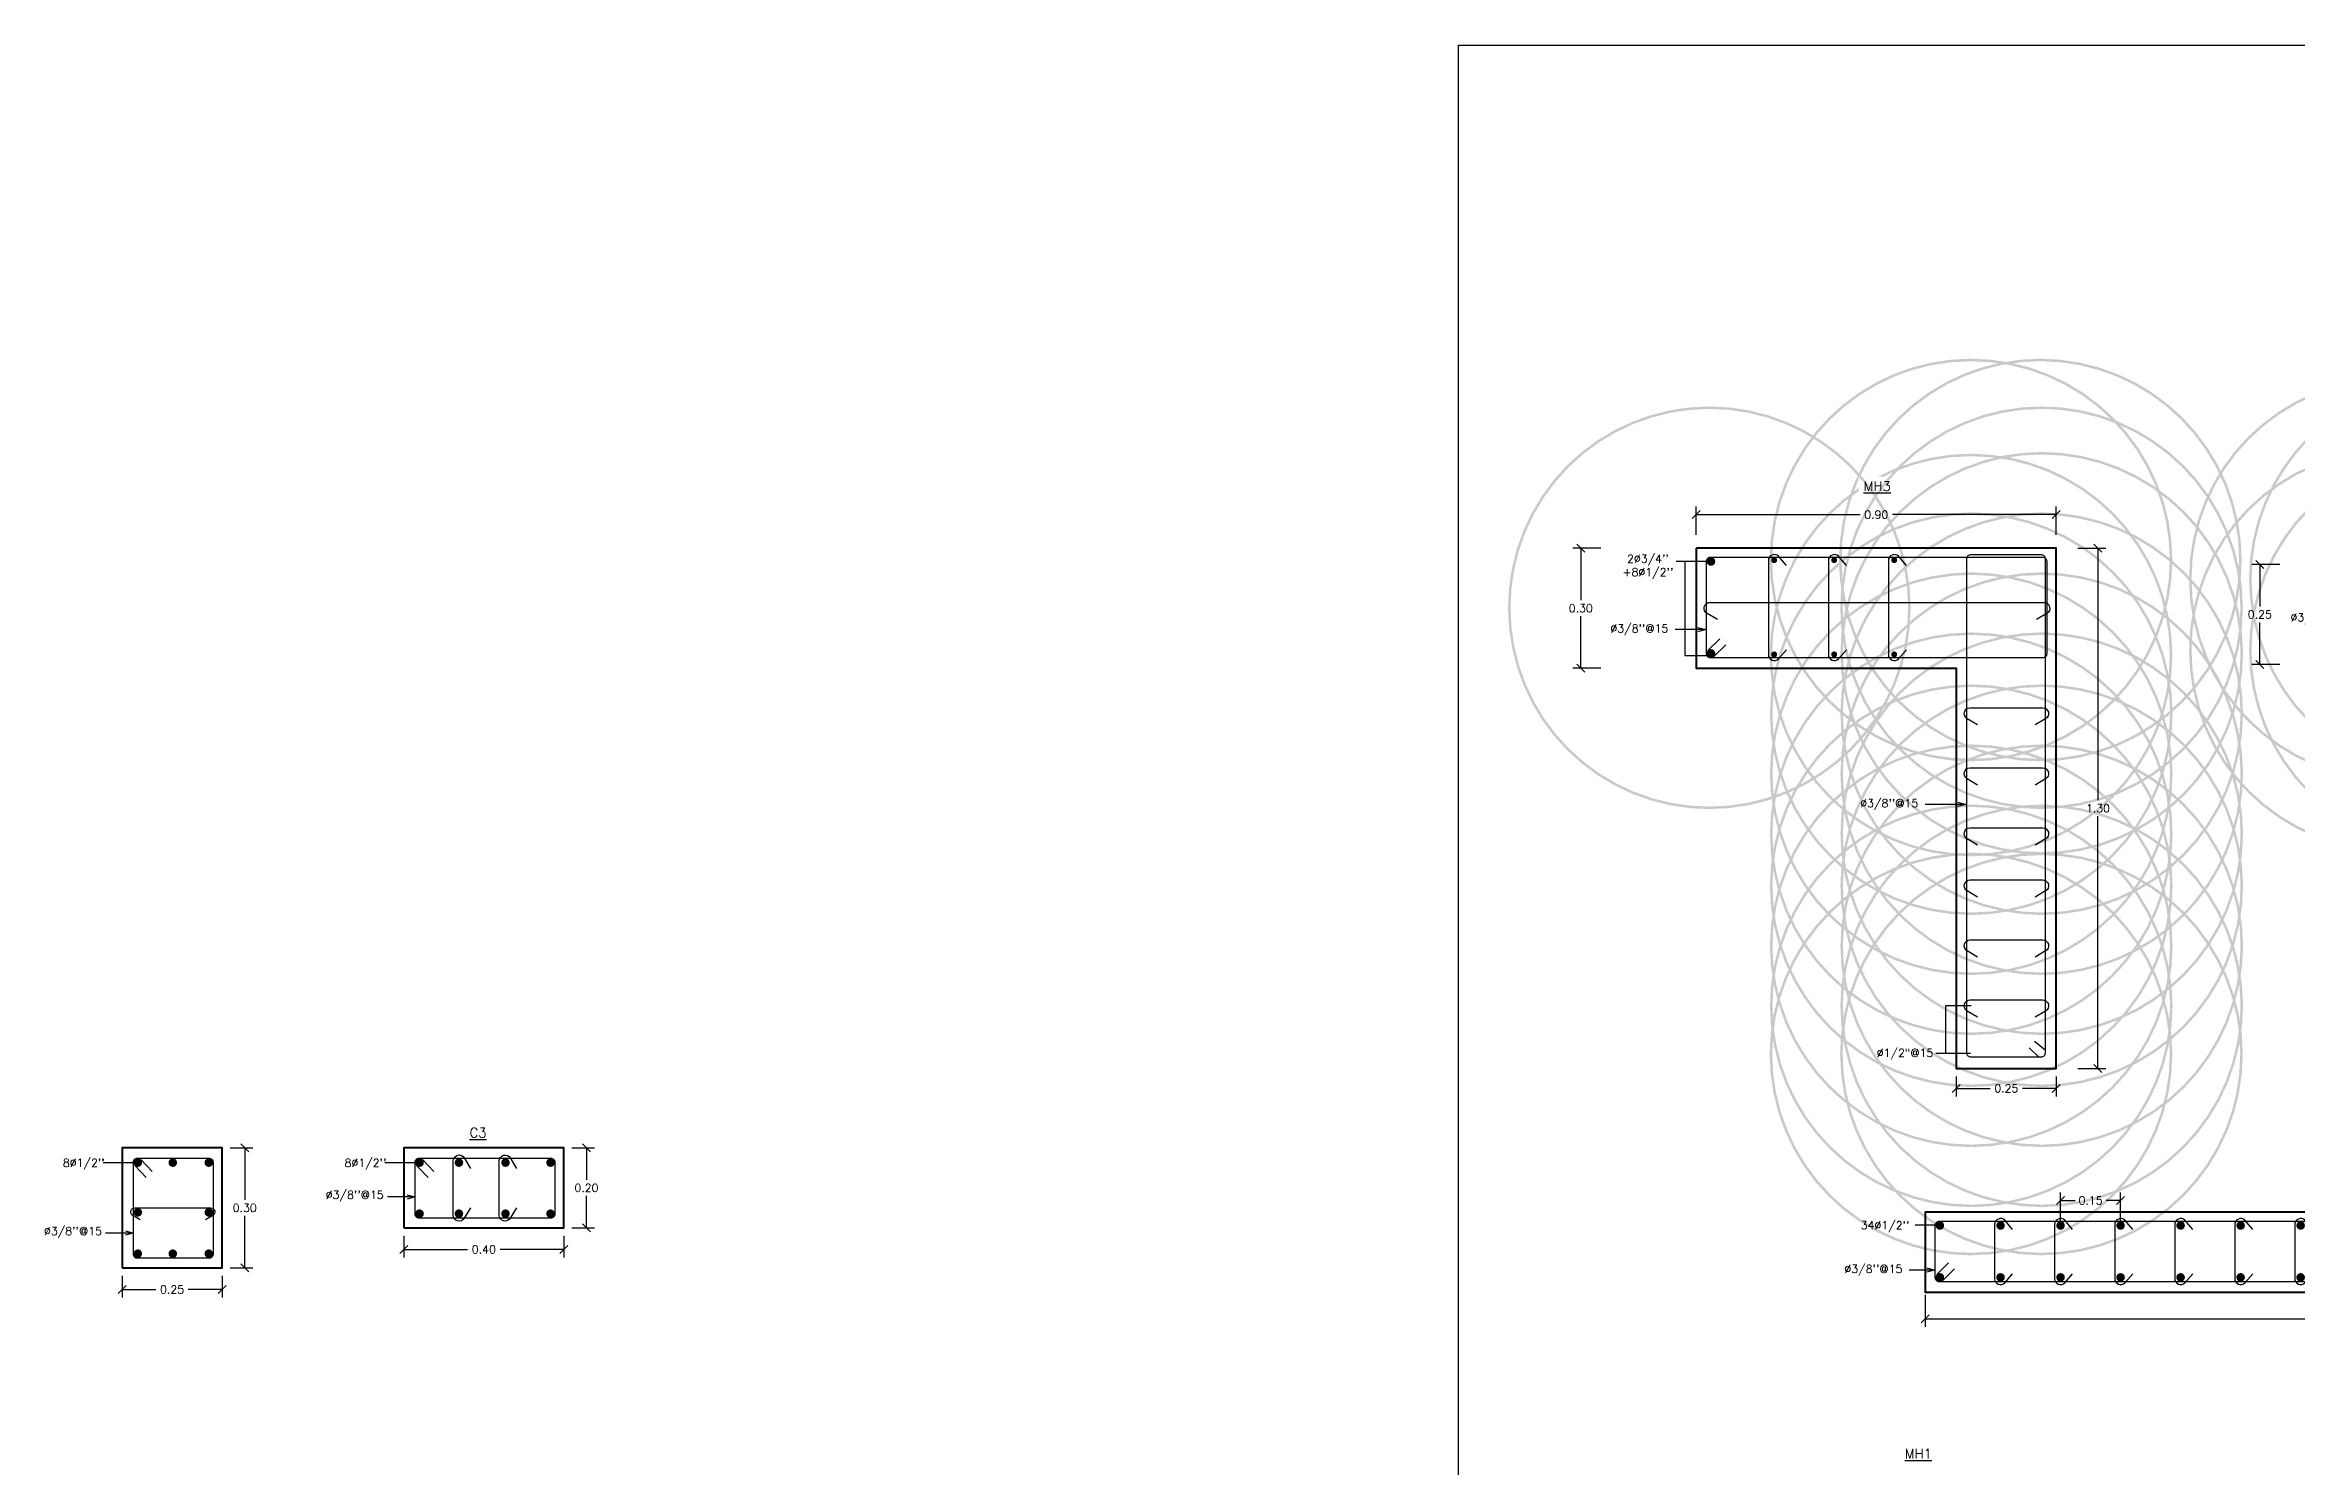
# Model space of a CAD drawing. Header units: metres. Extents: x -25 to 234, y -25 to 53.
# Drawn here: x -8.99 to -3.36, y -13.77 to -10.22 of the extents above; entities that cross this region are included whole.
import ezdxf

# ---------------------------------------------------------------- set-up
doc = ezdxf.new("R2010")
doc.units = ezdxf.units.M
doc.header["$LTSCALE"] = 0.1
doc.header["$MEASUREMENT"] = 0
doc.header["$PDMODE"] = 66
doc.linetypes.add('CONTINUA', pattern=[0])
for name, color, linetype in [('001-DIMTEXTO', 4, 'Continuous'), ('ACERO', 5, 'Continuous'), ('DIMTEXTO', 4, 'Continuous'), ('DIMZAPATA', 4, 'Continuous'), ('HATCH', 8, 'Continuous'), ('MUROS', 7, 'Continuous')]:
    doc.layers.add(name, color=color, linetype=linetype)
doc.layers.add('COLUMNAS', color=7, linetype='Continuous', lineweight=40)
doc.styles.add('SMPLEX', font='simplex.shx')
doc.dimstyles.new('D-10', dxfattribs={"dimscale": 0.1, "dimtxt": 0.2, "dimasz": 0.2, "dimexe": 0.2, "dimexo": 0.2, "dimgap": 0.1, "dimtad": 0, "dimtih": 1, "dimtoh": 1, "dimzin": 0, "dimdsep": 46, "dimtxsty": 'SMPLEX', "dimblk1": 'OBLIQUE', "dimblk2": 'OBLIQUE', "dimsah": 1, "dimcen": 0.2, "dimclrd": 4, "dimclre": 4, "dimclrt": 4, "dimadec": 0, "dimazin": 0, "dimtfac": 1, "dimtmove": 0, "dimatfit": 3, "dimldrblk": 'OPEN30', "dimfxl": 0.5, "dimfxlon": 1, "dimtolj": 1, "dimtzin": 0, "dimarcsym": 0})
doc.dimstyles.new('DIM-10', dxfattribs={"dimscale": 0.1, "dimtxt": 0.2, "dimasz": 0.2, "dimexe": 0.2, "dimexo": 0.2, "dimgap": 0.1, "dimtad": 0, "dimtih": 1, "dimtoh": 1, "dimzin": 0, "dimdsep": 46, "dimtxsty": 'SMPLEX', "dimblk": 'OBLIQUE', "dimcen": 0.2, "dimclrd": 4, "dimclre": 4, "dimclrt": 4, "dimadec": 0, "dimazin": 0, "dimtfac": 1, "dimtmove": 0, "dimatfit": 3, "dimldrblk": 'OPEN30', "dimfxl": 0.6, "dimfxlon": 1, "dimtolj": 1, "dimtzin": 0, "dimarcsym": 0})

# ---------------------------------------------------------------- blocks, each defined once
blk = doc.blocks.new('_Oblique')
at = {"color": 0, "linetype": 'ByBlock', "lineweight": -2}
blk.add_line((-0.5, -0.5), (0.5, 0.5), dxfattribs=at)
blk = doc.blocks.new('_Open30')
at = {"layer": 'DIMTEXTO', "color": 0, "lineweight": -2}
for p, q in [((-1, 0.27), (0, 0)), ((0, 0), (-1, -0.27)), ((0, 0), (-1, 0))]:
    blk.add_line(p, q, dxfattribs=at)
blk = doc.blocks.new('*D114')
at = {"layer": 'Defpoints', "color": 0, "transparency": 16777216}
for p in [(-8.7954, -13.2758), (-8.5454, -13.2758), (-8.5454, -13.3297)]:
    blk.add_point(p, dxfattribs=at)
at = {"layer": 'DIMTEXTO', "color": 4, "lineweight": -2, "transparency": 16777216}
for p, q in [((-8.7954, -13.2958), (-8.7954, -13.3497)), ((-8.7954, -13.3297), (-8.7108, -13.3297)), ((-8.5454, -13.3297), (-8.6299, -13.3297)), ((-8.5454, -13.2958), (-8.5454, -13.3497))]:
    blk.add_line(p, q, dxfattribs=at)
at = {"layer": 'DIMTEXTO', "color": 4, "lineweight": -2, "transparency": 16777216, "xscale": 0.02, "yscale": 0.02, "zscale": 0.02, "rotation": 180}
blk.add_blockref('_Oblique', (-8.7954, -13.3297), dxfattribs=at)
at = {"layer": 'DIMTEXTO', "color": 4, "lineweight": -2, "transparency": 16777216, "xscale": 0.02, "yscale": 0.02, "zscale": 0.02}
blk.add_blockref('_Oblique', (-8.5454, -13.3297), dxfattribs=at)
at = {"layer": 'DIMTEXTO', "color": 4, "transparency": 16777216, "insert": (-8.6704, -13.3297), "char_height": 0.02, "attachment_point": 5, "style": 'SMPLEX'}
blk.add_mtext('\\A1;0.25', dxfattribs=at)
blk = doc.blocks.new('*D115')
at = {"layer": 'Defpoints', "color": 0, "transparency": 16777216}
for p in [(-8.5454, -12.9758), (-8.4888, -12.9758), (-8.5454, -13.2758)]:
    blk.add_point(p, dxfattribs=at)
at = {"layer": 'DIMTEXTO', "color": 4, "lineweight": -2, "transparency": 16777216}
for p, q in [((-8.5254, -12.9758), (-8.4688, -12.9758)), ((-8.4888, -12.9758), (-8.4888, -13.1058)), ((-8.4888, -13.2758), (-8.4888, -13.1458)), ((-8.5254, -13.2758), (-8.4688, -13.2758))]:
    blk.add_line(p, q, dxfattribs=at)
at = {"layer": 'DIMTEXTO', "color": 4, "lineweight": -2, "transparency": 16777216, "xscale": 0.02, "yscale": 0.02, "zscale": 0.02}
for p, rotation in [((-8.4888, -12.9758), 90), ((-8.4888, -13.2758), 270)]:
    blk.add_blockref('_Oblique', p, dxfattribs=dict(at, rotation=rotation))
at = {"layer": 'DIMTEXTO', "color": 4, "transparency": 16777216, "insert": (-8.4888, -13.1258), "char_height": 0.02, "attachment_point": 5, "style": 'SMPLEX'}
blk.add_mtext('\\A1;0.30', dxfattribs=at)
blk = doc.blocks.new('*D116')
at = {"layer": 'Defpoints', "color": 0, "transparency": 16777216}
for p in [(-8.0912, -13.1758), (-7.6912, -13.1758), (-7.6912, -13.2297)]:
    blk.add_point(p, dxfattribs=at)
at = {"layer": 'DIMTEXTO', "color": 4, "lineweight": -2, "transparency": 16777216}
for p, q in [((-8.0912, -13.1958), (-8.0912, -13.2497)), ((-7.6912, -13.1958), (-7.6912, -13.2497)), ((-8.0912, -13.2297), (-7.9317, -13.2297)), ((-7.6912, -13.2297), (-7.8508, -13.2297))]:
    blk.add_line(p, q, dxfattribs=at)
at = {"layer": 'DIMTEXTO', "color": 4, "lineweight": -2, "transparency": 16777216, "xscale": 0.02, "yscale": 0.02, "zscale": 0.02, "rotation": 180}
blk.add_blockref('_Oblique', (-8.0912, -13.2297), dxfattribs=at)
at = {"layer": 'DIMTEXTO', "color": 4, "lineweight": -2, "transparency": 16777216, "xscale": 0.02, "yscale": 0.02, "zscale": 0.02}
blk.add_blockref('_Oblique', (-7.6912, -13.2297), dxfattribs=at)
at = {"layer": 'DIMTEXTO', "color": 4, "transparency": 16777216, "insert": (-7.8912, -13.2297), "char_height": 0.02, "attachment_point": 5, "style": 'SMPLEX'}
blk.add_mtext('\\A1;0.40', dxfattribs=at)
blk = doc.blocks.new('*D117')
at = {"layer": 'Defpoints', "color": 0, "transparency": 16777216}
for p in [(-7.6912, -12.9758), (-7.6347, -12.9758), (-7.6912, -13.1758)]:
    blk.add_point(p, dxfattribs=at)
at = {"layer": 'DIMTEXTO', "color": 4, "lineweight": -2, "transparency": 16777216}
for p, q in [((-7.6712, -12.9758), (-7.6147, -12.9758)), ((-7.6347, -12.9758), (-7.6347, -13.0558)), ((-7.6347, -13.1758), (-7.6347, -13.0958)), ((-7.6712, -13.1758), (-7.6147, -13.1758))]:
    blk.add_line(p, q, dxfattribs=at)
at = {"layer": 'DIMTEXTO', "color": 4, "lineweight": -2, "transparency": 16777216, "xscale": 0.02, "yscale": 0.02, "zscale": 0.02}
for p, rotation in [((-7.6347, -12.9758), 90), ((-7.6347, -13.1758), 270)]:
    blk.add_blockref('_Oblique', p, dxfattribs=dict(at, rotation=rotation))
at = {"layer": 'DIMTEXTO', "color": 4, "transparency": 16777216, "insert": (-7.6347, -13.0758), "char_height": 0.02, "attachment_point": 5, "style": 'SMPLEX'}
blk.add_mtext('\\A1;0.20', dxfattribs=at)
blk = doc.blocks.new('*D169')
at = {"layer": 'Defpoints', "color": 0, "transparency": 16777216}
for p in [(-4.2892, -13.1365), (-1.7892, -13.1365), (-4.2892, -13.4029)]:
    blk.add_point(p, dxfattribs=at)
at = {"layer": 'MUROS', "color": 4, "lineweight": -2, "transparency": 16777216}
for p, q in [((-4.2892, -13.3429), (-4.2892, -13.4229)), ((-1.7892, -13.3429), (-1.7892, -13.4229)), ((-4.2892, -13.4029), (-3.0797, -13.4029)), ((-1.7892, -13.4029), (-2.9988, -13.4029))]:
    blk.add_line(p, q, dxfattribs=at)
at = {"layer": 'MUROS', "color": 4, "lineweight": -2, "transparency": 16777216, "xscale": 0.02, "yscale": 0.02, "zscale": 0.02, "rotation": 180}
blk.add_blockref('_Oblique', (-4.2892, -13.4029), dxfattribs=at)
at = {"layer": 'MUROS', "color": 4, "lineweight": -2, "transparency": 16777216, "xscale": 0.02, "yscale": 0.02, "zscale": 0.02}
blk.add_blockref('_Oblique', (-1.7892, -13.4029), dxfattribs=at)
at = {"layer": 'MUROS', "color": 4, "lineweight": -3, "transparency": 16777216, "insert": (-3.0392, -13.4029), "char_height": 0.02, "attachment_point": 5, "style": 'SMPLEX'}
blk.add_mtext('\\A1;2.50', dxfattribs=at)
blk = doc.blocks.new('*U166')
at = {"layer": 'ACERO', "linetype": 'CONTINUA'}
blk.add_lwpolyline([(0.03, 0.0536), (0.0105, 0.0763, 0.663284), (-0.015, 0.0655), (-0.015, -0.0695, 0.663284), (0.0105, -0.0802), (0.03, -0.0575)], format="xyb", dxfattribs=at)
at = {"layer": 'ACERO', "const_width": 0.0106}
for points in [[(-0.0002, 0.0579, 1), (-0.0002, 0.0685, 1)], [(-0.0002, -0.0718, 1), (-0.0002, -0.0611, 1)]]:
    blk.add_lwpolyline(points, format="xyb", close=True, dxfattribs=at)
blk = doc.blocks.new('*U167')
at = {"layer": 'HATCH', "color": 0, "linetype": 'ByBlock', "lineweight": -2, "transparency": 16777216}
for p in [(0, 0), (0.15, 0), (0.3, 0), (0.45, 0), (0.6, 0), (0.75, 0), (0.9, 0), (1.05, 0), (1.2, 0), (1.35, 0), (1.5, 0), (1.65, 0), (1.8, 0), (1.95, 0), (2.1, 0)]:
    blk.add_blockref('*U166', p, dxfattribs=at)
blk = doc.blocks.new('*D170')
at = {"layer": 'Defpoints', "color": 0, "transparency": 16777216}
for p in [(-3.8006, -13.1073), (-3.9506, -13.1773), (-3.8006, -13.1773)]:
    blk.add_point(p, dxfattribs=at)
at = {"layer": 'MUROS', "color": 4, "lineweight": -2, "transparency": 16777216}
for p, q in [((-3.9506, -13.1573), (-3.9506, -13.0873)), ((-3.9506, -13.1073), (-3.9142, -13.1073)), ((-3.8006, -13.1073), (-3.837, -13.1073)), ((-3.8006, -13.1573), (-3.8006, -13.0873))]:
    blk.add_line(p, q, dxfattribs=at)
at = {"layer": 'MUROS', "color": 4, "lineweight": -2, "transparency": 16777216, "xscale": 0.02, "yscale": 0.02, "zscale": 0.02, "rotation": 180}
blk.add_blockref('_Oblique', (-3.9506, -13.1073), dxfattribs=at)
at = {"layer": 'MUROS', "color": 4, "lineweight": -2, "transparency": 16777216, "xscale": 0.02, "yscale": 0.02, "zscale": 0.02}
blk.add_blockref('_Oblique', (-3.8006, -13.1073), dxfattribs=at)
at = {"layer": 'MUROS', "color": 4, "lineweight": -3, "transparency": 16777216, "insert": (-3.8756, -13.1073), "char_height": 0.02, "attachment_point": 5, "style": 'SMPLEX'}
blk.add_mtext('\\A1;0.15', dxfattribs=at)
blk = doc.blocks.new('*D268')
at = {"layer": 'Defpoints', "color": 0, "transparency": 16777216}
for p in [(-3.9612, -11.4773), (-3.9612, -12.7773), (-3.8571, -12.7773)]:
    blk.add_point(p, dxfattribs=at)
at = {"layer": 'DIMTEXTO', "color": 4, "lineweight": -2, "transparency": 16777216}
for p, q in [((-3.9071, -11.4773), (-3.8371, -11.4773)), ((-3.8571, -11.4773), (-3.8571, -12.1073)), ((-3.8571, -12.7773), (-3.8571, -12.1473)), ((-3.9071, -12.7773), (-3.8371, -12.7773))]:
    blk.add_line(p, q, dxfattribs=at)
at = {"layer": 'DIMTEXTO', "color": 4, "lineweight": -2, "transparency": 16777216, "xscale": 0.02, "yscale": 0.02, "zscale": 0.02}
for p, rotation in [((-3.8571, -11.4773), 90), ((-3.8571, -12.7773), 270)]:
    blk.add_blockref('_Oblique', p, dxfattribs=dict(at, rotation=rotation))
at = {"layer": 'DIMTEXTO', "color": 4, "transparency": 16777216, "insert": (-3.8571, -12.1273), "char_height": 0.02, "attachment_point": 5, "style": 'SMPLEX'}
blk.add_mtext('\\A1;1.30', dxfattribs=at)
blk = doc.blocks.new('*D269')
at = {"layer": 'Defpoints', "color": 0, "transparency": 16777216}
for p in [(-4.8612, -11.3935), (-4.8612, -11.4773), (-3.9612, -11.4773)]:
    blk.add_point(p, dxfattribs=at)
at = {"layer": 'DIMTEXTO', "color": 4, "lineweight": -2, "transparency": 16777216}
for p, q in [((-4.8612, -11.4435), (-4.8612, -11.3735)), ((-4.8612, -11.3935), (-4.4517, -11.3935)), ((-3.9612, -11.3935), (-4.3708, -11.3935)), ((-3.9612, -11.4435), (-3.9612, -11.3735))]:
    blk.add_line(p, q, dxfattribs=at)
at = {"layer": 'DIMTEXTO', "color": 4, "lineweight": -2, "transparency": 16777216, "xscale": 0.02, "yscale": 0.02, "zscale": 0.02, "rotation": 180}
blk.add_blockref('_Oblique', (-4.8612, -11.3935), dxfattribs=at)
at = {"layer": 'DIMTEXTO', "color": 4, "lineweight": -2, "transparency": 16777216, "xscale": 0.02, "yscale": 0.02, "zscale": 0.02}
blk.add_blockref('_Oblique', (-3.9612, -11.3935), dxfattribs=at)
at = {"layer": 'DIMTEXTO', "color": 4, "transparency": 16777216, "insert": (-4.4112, -11.3935), "char_height": 0.02, "attachment_point": 5, "style": 'SMPLEX'}
blk.add_mtext('\\A1;0.90', dxfattribs=at)
blk = doc.blocks.new('*U270')
at = {"layer": 'ACERO', "const_width": 0.00744}
blk.add_lwpolyline([(0, -0.0037, 1), (0, 0.0037, 1)], format="xyb", close=True, dxfattribs=at)
blk = doc.blocks.new('*U271')
at = {"layer": '001-DIMTEXTO', "color": 0, "linetype": 'ByBlock', "lineweight": -2, "transparency": 16777216}
for p in [(0, 0), (0.15, 0), (0.3, 0), (0, -0.2355), (0.15, -0.2355), (0.3, -0.2355)]:
    blk.add_blockref('*U270', p, dxfattribs=at)
blk = doc.blocks.new('*D272')
at = {"layer": 'Defpoints', "color": 0, "transparency": 16777216}
for p in [(-4.2112, -12.7773), (-3.9612, -12.7773), (-3.9612, -12.8272)]:
    blk.add_point(p, dxfattribs=at)
at = {"layer": 'DIMTEXTO', "color": 4, "lineweight": -2, "transparency": 16777216}
for p, q in [((-4.2112, -12.7973), (-4.2112, -12.8472)), ((-4.2112, -12.8272), (-4.1267, -12.8272)), ((-3.9612, -12.8272), (-4.0458, -12.8272)), ((-3.9612, -12.7973), (-3.9612, -12.8472))]:
    blk.add_line(p, q, dxfattribs=at)
at = {"layer": 'DIMTEXTO', "color": 4, "lineweight": -2, "transparency": 16777216, "xscale": 0.02, "yscale": 0.02, "zscale": 0.02, "rotation": 180}
blk.add_blockref('_Oblique', (-4.2112, -12.8272), dxfattribs=at)
at = {"layer": 'DIMTEXTO', "color": 4, "lineweight": -2, "transparency": 16777216, "xscale": 0.02, "yscale": 0.02, "zscale": 0.02}
blk.add_blockref('_Oblique', (-3.9612, -12.8272), dxfattribs=at)
at = {"layer": 'DIMTEXTO', "color": 4, "transparency": 16777216, "insert": (-4.0862, -12.8272), "char_height": 0.02, "attachment_point": 5, "style": 'SMPLEX'}
blk.add_mtext('\\A1;0.25', dxfattribs=at)
blk = doc.blocks.new('*D273')
at = {"layer": 'Defpoints', "color": 0, "transparency": 16777216}
for p in [(-5.1497, -11.4773), (-4.8612, -11.4773), (-4.8612, -11.7773)]:
    blk.add_point(p, dxfattribs=at)
at = {"layer": 'DIMTEXTO', "color": 4, "lineweight": -2, "transparency": 16777216}
for p, q in [((-5.0997, -11.4773), (-5.1697, -11.4773)), ((-5.1497, -11.4773), (-5.1497, -11.6073)), ((-5.1497, -11.7773), (-5.1497, -11.6473)), ((-5.0997, -11.7773), (-5.1697, -11.7773))]:
    blk.add_line(p, q, dxfattribs=at)
at = {"layer": 'DIMTEXTO', "color": 4, "lineweight": -2, "transparency": 16777216, "xscale": 0.02, "yscale": 0.02, "zscale": 0.02}
for p, rotation in [((-5.1497, -11.4773), 90), ((-5.1497, -11.7773), 270)]:
    blk.add_blockref('_Oblique', p, dxfattribs=dict(at, rotation=rotation))
at = {"layer": 'DIMTEXTO', "color": 4, "transparency": 16777216, "insert": (-5.1497, -11.6273), "char_height": 0.02, "attachment_point": 5, "style": 'SMPLEX'}
blk.add_mtext('\\A1;0.30', dxfattribs=at)
blk = doc.blocks.new('*U274')
at = {"layer": 'ACERO', "const_width": 1}
blk.add_lwpolyline([(0, -0.003175, 1), (0, 0.003175, 1)], format="xyb", close=True, dxfattribs=at)
blk = doc.blocks.new('*U275')
at = {"layer": '001-DIMTEXTO', "color": 0, "linetype": 'ByBlock', "lineweight": -2, "transparency": 16777216}
for p in [(0, 0), (0.15, 0), (0.3, 0), (0.45, 0), (0.6, 0), (0.75, 0), (0.9, 0), (1.05, 0), (0, -0.1777), (0.15, -0.1777), (0.3, -0.1777), (0.45, -0.1777), (0.6, -0.1777), (0.75, -0.1777), (0.9, -0.1777), (1.05, -0.1777)]:
    blk.add_blockref('*U274', p, dxfattribs=at)
blk = doc.blocks.new('*D278')
at = {"layer": 'Defpoints', "color": 0, "transparency": 16777216}
for p in [(-3.1639, -11.5178), (-3.4526, -11.7678), (-3.1639, -11.7678)]:
    blk.add_point(p, dxfattribs=at)
at = {"layer": 'DIMTEXTO', "color": 4, "lineweight": -2, "transparency": 16777216}
for p, q in [((-3.4026, -11.5178), (-3.4726, -11.5178)), ((-3.4526, -11.5178), (-3.4526, -11.6228)), ((-3.4526, -11.7678), (-3.4526, -11.6628)), ((-3.4026, -11.7678), (-3.4726, -11.7678))]:
    blk.add_line(p, q, dxfattribs=at)
at = {"layer": 'DIMTEXTO', "color": 4, "lineweight": -2, "transparency": 16777216, "xscale": 0.02, "yscale": 0.02, "zscale": 0.02}
for p, rotation in [((-3.4526, -11.5178), 90), ((-3.4526, -11.7678), 270)]:
    blk.add_blockref('_Oblique', p, dxfattribs=dict(at, rotation=rotation))
at = {"layer": 'DIMTEXTO', "color": 4, "transparency": 16777216, "insert": (-3.4526, -11.6428), "char_height": 0.02, "attachment_point": 5, "style": 'SMPLEX'}
blk.add_mtext('\\A1;0.25', dxfattribs=at)

msp = doc.modelspace()

# ---------------------------------------------------------------- linework, layer by layer
at = {"layer": '001-DIMTEXTO', "linetype": 'CONTINUA'}
for p, q in [((-4.8242, -11.5106), (-4.9113, -11.5106)), ((-4.1755, -12.7398), (-4.2625, -12.7398))]:
    msp.add_line(p, q, dxfattribs=at)
for points in [[(-4.89, -11.5106), (-4.89, -11.7452), (-4.8242, -11.7455)], [(-4.1738, -12.6208), (-4.2378, -12.6208), (-4.2378, -12.7398)]]:
    msp.add_lwpolyline(points, dxfattribs=at)
at = {"layer": 'ACERO'}
for p, q in [((-4.8318, -11.7329), (-4.8023, -11.7041)), ((-4.8169, -11.7477), (-4.7874, -11.719)), ((-3.9895, -12.7314), (-4.0159, -12.71)), ((-4.0046, -12.7494), (-4.0288, -12.7259)), ((-8.7635, -13.0201), (-8.7347, -13.0497)), ((-8.7486, -13.0052), (-8.7199, -13.0348)), ((-8.0594, -13.0201), (-8.0306, -13.0497)), ((-8.0445, -13.0052), (-8.0158, -13.0348)), ((-4.2598, -13.2921), (-4.2303, -13.2634)), ((-4.2449, -13.307), (-4.2154, -13.2783))]:
    msp.add_line(p, q, dxfattribs=at)
for points, const_width in [([(-4.1745, -11.5101, 1), (-4.1745, -11.5037, 1)], 1), ([(-4.0012, -11.5101, 1), (-4.0012, -11.5037, 1)], 1), ([(-4.1745, -11.7475, 1), (-4.1745, -11.7412, 1)], 1), ([(-3.9977, -11.7431, 1), (-3.9977, -11.7368, 1)], 1), ([(-4.1738, -11.894, 1), (-4.1738, -11.8877, 1)], 1), ([(-3.9977, -11.894, 1), (-3.9977, -11.8877, 1)], 1), ([(-4.8242, -11.5159, 1), (-4.8242, -11.5053, 1)], 0.0106), ([(-4.1738, -12.044, 1), (-4.1738, -12.0377, 1)], 1), ([(-3.9977, -12.044, 1), (-3.9977, -12.0377, 1)], 1), ([(-4.1738, -12.194, 1), (-4.1738, -12.1877, 1)], 1), ([(-3.9977, -12.194, 1), (-3.9977, -12.1877, 1)], 1), ([(-4.8242, -11.7455, 1), (-4.8242, -11.7349, 1)], 0.0106), ([(-4.1738, -12.324, 1), (-4.1738, -12.3177, 1)], 1), ([(-3.9977, -12.324, 1), (-3.9977, -12.3177, 1)], 1), ([(-4.1738, -12.474, 1), (-4.1738, -12.4677, 1)], 1), ([(-3.9977, -12.474, 1), (-3.9977, -12.4677, 1)], 1), ([(-4.1738, -12.624, 1), (-4.1738, -12.6177, 1)], 1), ([(-3.9977, -12.624, 1), (-3.9977, -12.6177, 1)], 1), ([(-4.1745, -12.7444, 1), (-4.1745, -12.738, 1)], 1), ([(-3.9984, -12.7444, 1), (-3.9984, -12.738, 1)], 1), ([(-8.7613, -13.0128, 1), (-8.7507, -13.0128, 1)], 0.0106), ([(-8.6739, -13.0128, 1), (-8.6633, -13.0128, 1)], 0.0106), ([(-8.584, -13.0128, 1), (-8.5734, -13.0128, 1)], 0.0106), ([(-8.0572, -13.0128, 1), (-8.0465, -13.0128, 1)], 0.0106), ([(-7.9587, -13.0128, 1), (-7.9481, -13.0128, 1)], 0.0106), ([(-7.8424, -13.0128, 1), (-7.8318, -13.0128, 1)], 0.0106), ([(-7.7299, -13.0128, 1), (-7.7193, -13.0128, 1)], 0.0106), ([(-8.7613, -13.1371, 1), (-8.7507, -13.1371, 1)], 0.0106), ([(-8.584, -13.1371, 1), (-8.5734, -13.1371, 1)], 0.0106), ([(-8.0572, -13.1403, 1), (-8.0465, -13.1403, 1)], 0.0106), ([(-7.9587, -13.1403, 1), (-7.9481, -13.1403, 1)], 0.0106), ([(-7.8424, -13.1403, 1), (-7.8318, -13.1403, 1)], 0.0106), ([(-7.7299, -13.1403, 1), (-7.7193, -13.1403, 1)], 0.0106), ([(-4.2522, -13.1752, 1), (-4.2522, -13.1646, 1)], 0.0106), ([(-8.7613, -13.2403, 1), (-8.7507, -13.2403, 1)], 0.0106), ([(-8.6739, -13.2403, 1), (-8.6633, -13.2403, 1)], 0.0106), ([(-8.584, -13.2403, 1), (-8.5734, -13.2403, 1)], 0.0106), ([(-4.2522, -13.3048, 1), (-4.2522, -13.2942, 1)], 0.0106)]:
    msp.add_lwpolyline(points, format="xyb", close=True, dxfattribs=dict(at, const_width=const_width))
for points in [[(-4.8357, -11.7412), (-4.8357, -11.5099, -0.414214), (-4.8257, -11.4999), (-3.9952, -11.4999, -0.414214), (-3.9852, -11.5099), (-3.9852, -11.7412, -0.414214), (-3.9952, -11.7512), (-4.8257, -11.7512, -0.414214)], [(-3.9995, -12.7494), (-4.1745, -12.7494, -0.414214), (-4.1845, -12.7394), (-4.1845, -11.5029, -0.414214), (-4.1745, -11.4929), (-3.9995, -11.4929, -0.414214), (-3.9895, -11.5029), (-3.9895, -12.7394, -0.414214)], [(-8.7569, -13.0014), (-8.578, -13.0014, -0.414214), (-8.568, -13.0114), (-8.568, -13.2419, -0.414214), (-8.578, -13.2519), (-8.7569, -13.2519, -0.414214), (-8.7669, -13.2419), (-8.7669, -13.0114, -0.414214)], [(-8.0528, -13.0014), (-7.7239, -13.0014, -0.414214), (-7.7139, -13.0114), (-7.7139, -13.1419, -0.414214), (-7.7239, -13.1519), (-8.0528, -13.1519, -0.414214), (-8.0628, -13.1419), (-8.0628, -13.0114, -0.414214)], [(-4.2637, -13.3005), (-4.2637, -13.1692, -0.414214), (-4.2537, -13.1592), (-1.8232, -13.1592, -0.414214), (-1.8132, -13.1692), (-1.8132, -13.3005, -0.414214), (-1.8232, -13.3105), (-4.2537, -13.3105, -0.414214)]]:
    msp.add_lwpolyline(points, format="xyb", close=True, dxfattribs=at)
at = {"layer": 'ACERO', "linetype": 'CONTINUA'}
for points in [[(-4.6359, -11.5202), (-4.6555, -11.4975, 0.663284), (-4.6809, -11.5083), (-4.6809, -11.7432, 0.663284), (-4.6555, -11.754), (-4.6359, -11.7313)], [(-4.4859, -11.5202), (-4.5055, -11.4975, 0.663284), (-4.5309, -11.5083), (-4.5309, -11.7432, 0.663284), (-4.5055, -11.754), (-4.4859, -11.7313)], [(-4.3359, -11.5202), (-4.3555, -11.4975, 0.663284), (-4.3809, -11.5083), (-4.3809, -11.7432, 0.663284), (-4.3555, -11.754), (-4.3359, -11.7313)], [(-4.8081, -11.6558), (-4.8341, -11.6406, -0.765011), (-4.8265, -11.6126), (-3.9925, -11.6126, -0.765011), (-3.9849, -11.6406), (-4.0109, -11.6558)], [(-4.1579, -11.9191), (-4.1839, -11.9039, -0.765011), (-4.1763, -11.8759), (-3.9955, -11.8759, -0.765011), (-3.9879, -11.9039), (-4.0139, -11.9191)], [(-4.1579, -12.0691), (-4.1839, -12.0539, -0.765011), (-4.1763, -12.0259), (-3.9955, -12.0259, -0.765011), (-3.9879, -12.0539), (-4.0139, -12.0691)], [(-4.1579, -12.2191), (-4.1839, -12.2039, -0.765011), (-4.1763, -12.1759), (-3.9955, -12.1759, -0.765011), (-3.9879, -12.2039), (-4.0139, -12.2191)], [(-4.1579, -12.3491), (-4.1839, -12.3339, -0.765011), (-4.1763, -12.3059), (-3.9955, -12.3059, -0.765011), (-3.9879, -12.3339), (-4.0139, -12.3491)], [(-4.1579, -12.4991), (-4.1839, -12.4839, -0.765011), (-4.1763, -12.4559), (-3.9955, -12.4559, -0.765011), (-3.9879, -12.4839), (-4.0139, -12.4991)], [(-4.1579, -12.6491), (-4.1839, -12.6339, -0.765011), (-4.1763, -12.6059), (-3.9955, -12.6059, -0.765011), (-3.9879, -12.6339), (-4.0139, -12.6491)], [(-7.9249, -13.1255), (-7.9401, -13.1515, -0.765011), (-7.9681, -13.144), (-7.9681, -13.0087, -0.765011), (-7.9401, -13.0011), (-7.9249, -13.0271)], [(-7.8098, -13.1255), (-7.825, -13.1515, -0.765011), (-7.8529, -13.144), (-7.8529, -13.0087, -0.765011), (-7.825, -13.0011), (-7.8098, -13.0271)], [(-8.7503, -13.1558), (-8.7685, -13.1452, -0.765011), (-8.7632, -13.1256), (-8.574, -13.1256, -0.765011), (-8.5687, -13.1452), (-8.5869, -13.1558)]]:
    msp.add_lwpolyline(points, format="xyb", dxfattribs=at)
at = {"layer": 'COLUMNAS', "color": 1}
for points in [[(-4.8612, -11.4773), (-4.8612, -11.7773), (-4.2112, -11.7773), (-4.2112, -12.7773), (-3.9612, -12.7773), (-3.9612, -11.4773)], [(-8.7954, -13.2758), (-8.5454, -13.2758), (-8.5454, -12.9758), (-8.7954, -12.9758)], [(-8.0912, -13.1758), (-7.6912, -13.1758), (-7.6912, -12.9758), (-8.0912, -12.9758)], [(-1.7892, -13.3365), (-1.7892, -13.1365), (-4.2892, -13.1365), (-4.2892, -13.3365)]]:
    msp.add_lwpolyline(points, close=True, dxfattribs=at)
at = {"layer": 'DIMTEXTO'}
for p, q in [((-8.7538, -13.0133), (-8.8426, -13.0133)), ((-8.0497, -13.0133), (-8.1385, -13.0133))]:
    msp.add_line(p, q, dxfattribs=at)
at = {"layer": 'DIMTEXTO', "lineweight": -3}
msp.add_line((-4.2537, -13.1692), (-4.3144, -13.1692), dxfattribs=at)
at = {"layer": 'DIMZAPATA', "linetype": 'CONTINUA'}
msp.add_lwpolyline([(-5.4557, -10.2199), (23.1199, -10.2199), (23.1199, -25.0642), (-5.4557, -25.0642)], close=True, dxfattribs=at)

# ---------------------------------------------------------------- block references
at = {"layer": '001-DIMTEXTO', "linetype": 'CONTINUA'}
for name, p in [('*U275', (-3.1264, -11.5548)), ('*U271', (-4.6664, -11.5072))]:
    msp.add_blockref(name, p, dxfattribs=at)
at = {"layer": 'HATCH', "linetype": 'CONTINUA'}
msp.add_blockref('*U167', (-4.1004, -13.2331), dxfattribs=at)

# ---------------------------------------------------------------- texts
at = {"layer": 'DIMTEXTO', "color": 4, "attachment_point": 5, "style": 'SMPLEX'}
for s, insert, char_height in [("2%%C3/4''\\P+8%%C1/2''", (-4.9817, -11.5237), 0.02), ("%%C3/8''@15", (-3.3036, -11.6535), 0.02), ("%%C3/8''@15", (-5.0033, -11.6812), 0.02), ("%%C3/8''@15", (-4.3788, -12.118), 0.02), ('%%C1/2"@15', (-4.3394, -12.7419), 0.02), ('{\\Fromans|c0;\\LC3}', (-7.9056, -12.9379), 0.024), ("8%%C1/2''", (-8.891, -13.0165), 0.02), ("8%%C1/2''", (-8.1869, -13.0165), 0.02), ("%%C3/8''@15", (-8.2139, -13.0965), 0.02), ("34%%C1/2''", (-4.3892, -13.1728), 0.02), ("%%C3/8''@15", (-8.918, -13.1871), 0.02), ("%%C3/8''@15", (-4.4184, -13.2817), 0.02)]:
    msp.add_mtext(s, dxfattribs=dict(at, insert=insert, char_height=char_height))

# ---------------------------------------------------------------- dimensions: what is measured, and where the dimension line sits
at = {"layer": 'DIMTEXTO'}
for base, p1, p2, picture, middle in [((-4.8612, -11.3935), (-3.9612, -11.4773), (-4.8612, -11.4773), '*D269', (-4.4112, -11.3935)), ((-3.9612, -12.8272), (-4.2112, -12.7773), (-3.9612, -12.7773), '*D272', (-4.0862, -12.8272)), ((-7.6912, -13.2297), (-8.0912, -13.1758), (-7.6912, -13.1758), '*D116', (-7.8912, -13.2297)), ((-8.5454, -13.3297), (-8.7954, -13.2758), (-8.5454, -13.2758), '*D114', (-8.6704, -13.3297))]:
    dim = msp.add_linear_dim(base=base, p1=p1, p2=p2, dimstyle='D-10', dxfattribs=at)
    dim.commit()
    dim.dimension.update_dxf_attribs({"geometry": picture, "text_midpoint": middle})
for base, p1, p2, picture, middle in [((-5.1497, -11.4773), (-4.8612, -11.7773), (-4.8612, -11.4773), '*D273', (-5.1497, -11.6273)), ((-3.8571, -12.7773), (-3.9612, -11.4773), (-3.9612, -12.7773), '*D268', (-3.8571, -12.1273)), ((-3.4526, -11.7678), (-3.1639, -11.5178), (-3.1639, -11.7678), '*D278', (-3.4526, -11.6428)), ((-8.4888, -12.9758), (-8.5454, -13.2758), (-8.5454, -12.9758), '*D115', (-8.4888, -13.1258)), ((-7.6347, -12.9758), (-7.6912, -13.1758), (-7.6912, -12.9758), '*D117', (-7.6347, -13.0758))]:
    dim = msp.add_linear_dim(base=base, p1=p1, p2=p2, angle=90, dimstyle='D-10', dxfattribs=at)
    dim.commit()
    dim.dimension.update_dxf_attribs({"geometry": picture, "text_midpoint": middle})
at = {"layer": 'MUROS', "lineweight": -3}
dim = msp.add_linear_dim(base=(-3.8006, -13.1073), p1=(-3.9506, -13.1773), p2=(-3.8006, -13.1773), dimstyle='DIM-10', dxfattribs=at)
dim.commit()
dim.dimension.update_dxf_attribs({"geometry": '*D170', "text_midpoint": (-3.8756, -13.1073)})
dim = msp.add_linear_dim(base=(-4.2892, -13.4029), p1=(-1.7892, -13.1365), p2=(-4.2892, -13.1365), angle=180, dimstyle='DIM-10', dxfattribs=at)
dim.commit()
dim.dimension.update_dxf_attribs({"geometry": '*D169', "text_midpoint": (-3.0392, -13.4029)})

# ---------------------------------------------------------------- leaders
at = {"layer": 'DIMTEXTO'}
for points in [[(-4.8369, -11.6807), (-4.9137, -11.6807)], [(-4.187, -12.1175), (-4.2892, -12.1175)], [(-4.2649, -13.2812), (-4.3288, -13.2812)]]:
    msp.add_leader(points, dimstyle='D-10', dxfattribs=at)
for points in [[(-8.0628, -13.0983), (-8.1323, -13.0983)], [(-8.7669, -13.1889), (-8.8364, -13.1889)]]:
    msp.add_leader(points, dimstyle='D-10', override={"dimgap": 0.1, "dimtad": 0}, dxfattribs=at)

# ---------------------------------------------------------------- next in the draw order: texts
at = {"layer": 'DIMTEXTO', "color": 4, "char_height": 0.024, "attachment_point": 5, "style": 'SMPLEX', "bg_fill": 2}
for s, insert in [('{\\LMH3}', (-4.409, -11.3223)), ('{\\LMH1}', (-4.3061, -13.7402))]:
    msp.add_mtext(s, dxfattribs=dict(at, insert=insert))

# ---------------------------------------------------------------- next in the draw order: linework, layer by layer
at = {"layer": 'ACERO', "const_width": 1}
for points in [[(-4.8284, -11.6293, 1), (-4.8284, -11.623, 1)], [(-3.9981, -11.6293, 1), (-3.9981, -11.623, 1)]]:
    msp.add_lwpolyline(points, format="xyb", close=True, dxfattribs=at)

doc.saveas('drawing.dxf')
